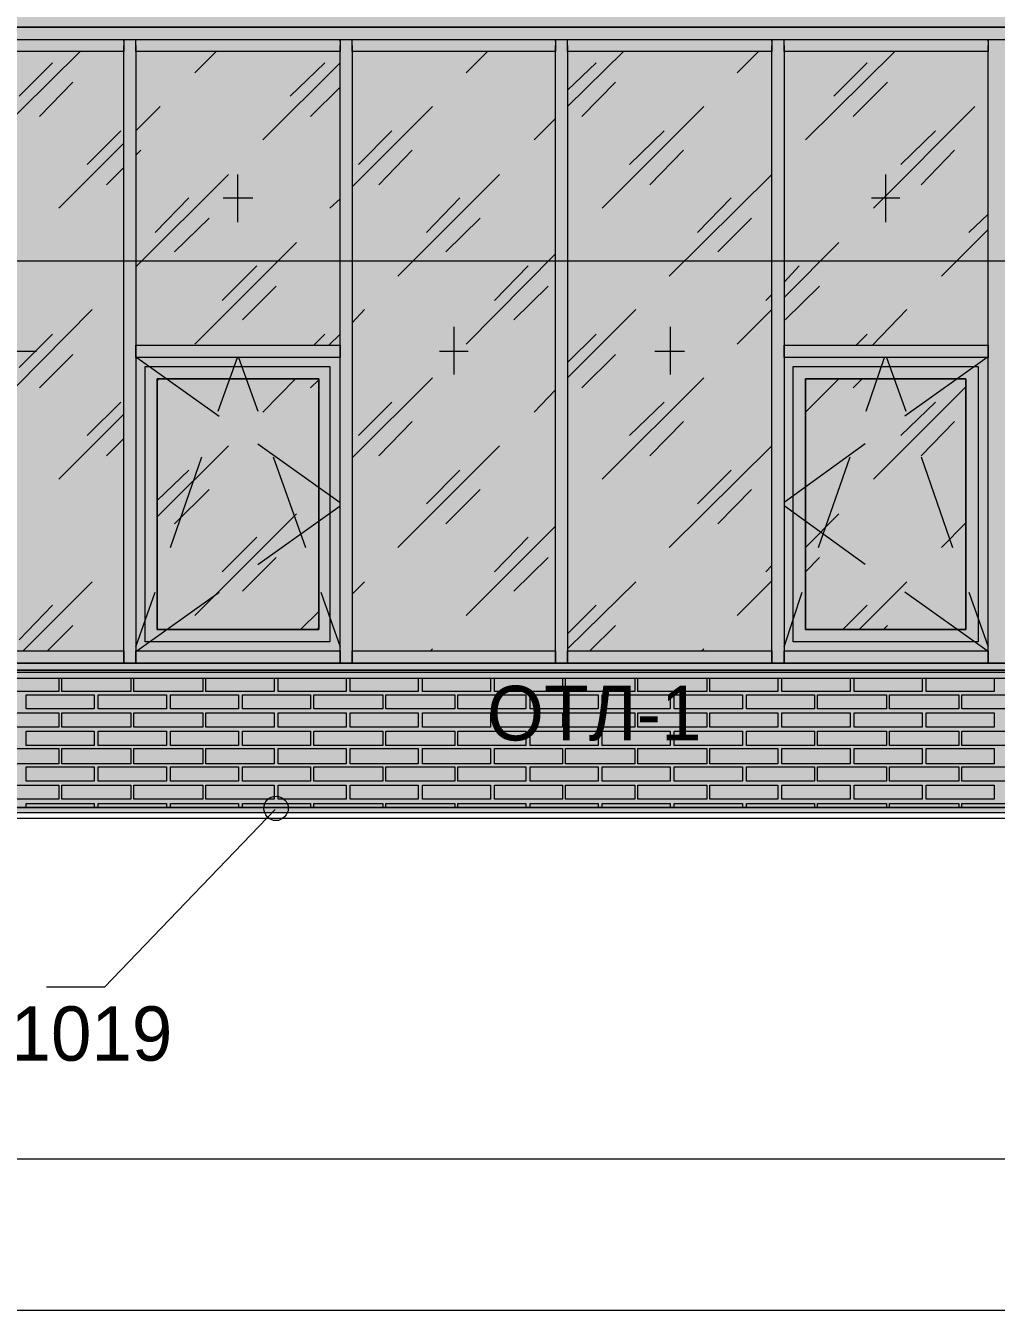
# Model space of a CAD drawing. Header units: millimetres. Extents: x -28928 to 100580, y -22867 to 36490.
# Drawn here: x 10970 to 15013, y 14249 to 19599 of the extents above; entities that cross this region are included whole.
import ezdxf

# ---------------------------------------------------------------- set-up
doc = ezdxf.new("R2010")
doc.units = ezdxf.units.MM
doc.layers.add('PDF _Геометрия', color=7, linetype='Continuous', true_color=0x8f8e8d)
doc.layers.add('PDF _Сплошная заливка', color=7, linetype='Continuous', true_color=0xffffff)
doc.layers.add('PDF _Текст', color=7, linetype='Continuous')

msp = doc.modelspace()

# ---------------------------------------------------------------- hatches: boundary and pattern name
at = {"layer": 'PDF _Сплошная заливка', "true_color": 0xdcd6cf, "transparency": 33554559}
msp.add_hatch(color=254, dxfattribs=at).paths.add_polyline_path([(-18676.63686926917, 16343.3513880535), (-18676.63686926917, 19592.5821572843), (-17276.25225388454, 19592.5821572843), (-17276.25225388454, 16343.3513880535), (19112.59389996202, 16343.3513880535), (19112.59389996202, 30089.12061882288), (-21853.9445615769, 30089.12061882288), (-21853.9445615769, 16343.3513880535), (-21375.86763849998, 16343.3513880535), (-21375.86763849998, 19592.5821572843), (-19277.40610003841, 19592.5821572843), (-19277.40610003841, 16343.3513880535)])

# ---------------------------------------------------------------- linework, layer by layer
at = {"layer": 'PDF _Геометрия', "color": 7, "lineweight": 9}
for points in [[(-21375.86763849998, 16343.3513880535), (-21853.9445615769, 16343.3513880535), (-21375.86763849998, 16343.3513880535), (-21853.9445615769, 16343.3513880535), (-21375.86763849998, 16343.3513880535), (-21375.86763849998, 19592.5821572843), (-19277.40610003841, 19592.5821572843), (-19277.40610003841, 16343.3513880535), (-18676.63686926917, 16343.3513880535), (-18676.63686926917, 19592.5821572843), (-17276.25225388454, 19592.5821572843), (-17276.25225388454, 16343.3513880535), (19112.59389996202, 16343.3513880535), (19112.59389996202, 30089.12061882288), (19112.59389996202, 16343.3513880535), (19133.74774611586, 16343.3513880535), (19133.74774611586, 30089.12061882288), (19133.74774611586, 16343.3513880535), (52641.44005380855, 16343.3513880535)], [(7905.286207654204, 19516.42831113045), (7905.286207654204, 18242.96677266891), (7905.286207654204, 16944.12061882274), (7858.747746115736, 16944.12061882274), (7858.747746115736, 18242.96677266891), (7858.747746115736, 19516.42831113045), (7858.747746115736, 19592.5821572843), (7807.978515346502, 19592.5821572843), (7807.978515346502, 19516.42831113045), (7807.978515346502, 18242.96677266891), (7807.978515346502, 16969.50523420736), (7807.978515346502, 16893.35138805351), (7807.978515346502, 19592.5821572843), (18600.67082303893, 19592.5821572843), (18600.67082303893, 16893.35138805351), (18600.67082303893, 16969.50523420736), (18600.67082303893, 18242.96677266891), (18600.67082303893, 19516.42831113045), (18600.67082303893, 19592.5821572843), (18549.9015922697, 19592.5821572843), (18549.9015922697, 19516.42831113045), (18549.9015922697, 18242.96677266891), (18549.9015922697, 16969.50523420736), (18549.9015922697, 16906.04369574582)], [(10507.20928457731, 19541.81292651507), (11404.13236150038, 19541.81292651507), (12305.28620765424, 19541.81292651507), (13202.20928457733, 19541.81292651507), (14103.36313073119, 19541.81292651507), (15000.28620765428, 19541.81292651507), (15901.44005380814, 19541.81292651507), (16802.59389996199, 19541.81292651507), (17699.51697688507, 19541.81292651507), (18524.51697688508, 19541.81292651507), (18549.9015922697, 19541.81292651507), (18549.9015922697, 19592.5821572843), (18524.51697688508, 19592.5821572843), (17699.51697688507, 19592.5821572843), (16802.59389996199, 19592.5821572843), (15901.44005380814, 19592.5821572843), (15000.28620765428, 19592.5821572843), (14103.36313073119, 19592.5821572843), (13202.20928457733, 19592.5821572843), (12305.28620765424, 19592.5821572843), (11404.13236150038, 19592.5821572843), (10507.20928457731, 19592.5821572843)], [(11378.74774611577, 19533.35138805354), (11378.74774611577, 19541.81292651507), (11378.74774611577, 19491.04369574584), (10528.36313073114, 19491.04369574584), (10528.36313073114, 19541.81292651507), (11378.74774611577, 19541.81292651507)], [(12279.90159226962, 19533.35138805354), (12279.90159226962, 19541.81292651507), (12279.90159226962, 19491.04369574584), (11429.516976885, 19491.04369574584), (11429.516976885, 19541.81292651507), (12279.90159226962, 19541.81292651507)], [(11429.516976885, 19533.35138805354), (11429.516976885, 19541.81292651507)], [(13176.82466919272, 19533.35138805354), (13176.82466919272, 19541.81292651507), (13176.82466919272, 19491.04369574584), (12330.67082303886, 19491.04369574584), (12330.67082303886, 19541.81292651507), (13176.82466919272, 19541.81292651507)], [(12330.67082303886, 19533.35138805354), (12330.67082303886, 19541.81292651507)], [(14077.97851534657, 19533.35138805354), (14077.97851534657, 19541.81292651507), (14077.97851534657, 19491.04369574584), (13227.59389996195, 19491.04369574584), (13227.59389996195, 19541.81292651507), (14077.97851534657, 19541.81292651507)], [(13227.59389996195, 19533.35138805354), (13227.59389996195, 19541.81292651507)], [(14979.13236150043, 19533.35138805354), (14979.13236150043, 19541.81292651507), (14979.13236150043, 19491.04369574584), (14128.74774611581, 19491.04369574584), (14128.74774611581, 19541.81292651507), (14979.13236150043, 19541.81292651507)], [(14128.74774611581, 19533.35138805354), (14128.74774611581, 19541.81292651507)], [(10528.36313073114, 19516.42831113045), (10528.36313073114, 18242.96677266891), (10528.36313073114, 16944.12061882274), (10528.36313073114, 16994.88984959197), (11378.74774611577, 16994.88984959197), (11378.74774611577, 16944.12061882274), (11378.74774611577, 18242.96677266891), (11378.74774611577, 19516.42831113045)], [(10528.36313073114, 16944.12061882274), (11378.74774611577, 16944.12061882274), (11429.516976885, 16944.12061882274), (12279.90159226962, 16944.12061882274), (12330.67082303886, 16944.12061882274), (13176.82466919272, 16944.12061882274), (13227.59389996195, 16944.12061882274), (14077.97851534657, 16944.12061882274), (14128.74774611581, 16944.12061882274), (14979.13236150043, 16944.12061882274), (15025.6708230389, 16944.12061882274), (15876.05543842353, 16944.12061882274), (15926.82466919275, 16944.12061882274), (16777.20928457738, 16944.12061882274), (16827.97851534661, 16944.12061882274), (17674.13236150045, 16944.12061882274), (17724.90159226969, 16944.12061882274), (17724.90159226969, 18242.96677266891), (17724.90159226969, 19516.42831113045), (17674.13236150045, 19516.42831113045), (17686.82466919277, 19516.42831113045)], [(10824.51697688501, 19122.96677266891), (11196.82466919269, 19491.04369574584)], [(11429.516976885, 19516.42831113045), (11429.516976885, 18242.96677266891), (11429.516976885, 16944.12061882274), (11429.516976885, 16994.88984959197), (12279.90159226962, 16994.88984959197), (12279.90159226962, 16944.12061882274), (12279.90159226962, 18242.96677266891), (12279.90159226962, 19516.42831113045)], [(11674.90159226963, 19402.19754189968), (11763.74774611579, 19491.04369574584)], [(12330.67082303886, 19516.42831113045), (12330.67082303886, 18242.96677266891), (12330.67082303886, 16944.12061882274), (12330.67082303886, 16994.88984959197), (13176.82466919272, 16994.88984959197), (13176.82466919272, 16944.12061882274), (13176.82466919272, 18242.96677266891), (13176.82466919272, 19516.42831113045)], [(12804.51697688503, 19402.19754189968), (12893.36313073118, 19491.04369574584)], [(13227.59389996195, 19516.42831113045), (13227.59389996195, 18242.96677266891), (13227.59389996195, 16944.12061882274), (13227.59389996195, 16994.88984959197), (14077.97851534657, 16994.88984959197), (14077.97851534657, 16944.12061882274), (14077.97851534657, 18242.96677266891), (14077.97851534657, 19516.42831113045)], [(13227.59389996195, 19262.58215728429), (13460.28620765426, 19491.04369574584)], [(13934.13236150043, 19402.19754189968), (14022.97851534658, 19491.04369574584)], [(14128.74774611581, 19516.42831113045), (14128.74774611581, 18242.96677266891), (14128.74774611581, 16944.12061882274), (14128.74774611581, 16994.88984959197), (14979.13236150043, 16994.88984959197), (14979.13236150043, 16944.12061882274), (14979.13236150043, 18242.96677266891), (14979.13236150043, 19516.42831113045)], [(14217.59389996196, 19122.96677266891), (14589.90159226965, 19491.04369574584)], [(10942.97851534654, 19304.889849592), (11082.59389996193, 19444.50523420739)], [(11958.36313073116, 19122.96677266891), (12279.90159226962, 19444.50523420739)], [(12072.59389996194, 19304.889849592), (12216.44005380808, 19444.50523420739)], [(13227.59389996195, 19330.27446497661), (13346.05543842348, 19444.50523420739)], [(14336.0554384235, 19304.889849592), (14475.67082303888, 19444.50523420739)], [(11027.59389996193, 19220.27446497661), (11167.20928457732, 19364.12061882276)], [(12157.20928457733, 19220.27446497661), (12279.90159226962, 19342.96677266893)], [(13286.82466919272, 19220.27446497661), (13426.44005380811, 19364.12061882276)], [(14416.44005380812, 19220.27446497661), (14560.28620765427, 19364.12061882276)], [(11429.516976885, 19161.04369574583), (11531.05543842346, 19262.58215728429)], [(12330.67082303886, 18928.35138805353), (12664.90159226965, 19262.58215728429)], [(13371.4400538081, 18839.50523420737), (13794.51697688504, 19262.58215728429)], [(14501.0554384235, 18839.50523420737), (14924.13236150044, 19262.58215728429)], [(13087.97851534656, 19122.96677266891), (13176.82466919272, 19211.81292651507)], [(11226.44005380808, 19021.42831113045), (11366.05543842346, 19161.04369574583)], [(12356.05543842347, 19021.42831113045), (12495.67082303886, 19161.04369574583)], [(13485.67082303887, 19021.42831113045), (13629.51697688504, 19161.04369574583)], [(14615.28620765427, 19021.42831113045), (14759.13236150043, 19161.04369574583)], [(11107.97851534654, 18839.50523420737), (11378.74774611577, 19110.2744649766)], [(11429.516976885, 19059.50523420737), (11450.67082303885, 19080.65908036122)], [(12440.67082303886, 18936.81292651507), (12580.28620765425, 19080.65908036122)], [(13570.28620765426, 18936.81292651507), (13709.90159226965, 19080.65908036122)], [(14699.90159226966, 18936.81292651507), (14839.51697688504, 19080.65908036122)], [(11306.8246691927, 18936.81292651507), (11378.74774611577, 19008.73600343814)], [(11429.516976885, 18594.12061882276), (11814.51697688501, 18979.12061882276)], [(11852.59389996194, 18979.12061882276), (11852.59389996194, 18780.2744649766)], [(12521.05543842347, 18556.04369574583), (12944.13236150041, 18979.12061882276)], [(13650.67082303887, 18556.04369574583), (14077.97851534657, 18979.12061882276)], [(14551.82466919273, 18979.12061882276), (14551.82466919273, 18780.2744649766)], [(11509.90159226963, 18737.96677266891), (11649.51697688501, 18881.81292651506)], [(11793.36313073116, 18881.81292651506), (11916.05543842348, 18881.81292651506)], [(12237.59389996194, 18839.50523420737), (12279.90159226962, 18877.5821572843)], [(12639.51697688503, 18737.96677266891), (12779.13236150041, 18881.81292651506)], [(13769.13236150043, 18737.96677266891), (13908.74774611581, 18881.81292651506)], [(14492.59389996197, 18881.81292651506), (14611.0554384235, 18881.81292651506)], [(11590.28620765424, 18657.58215728429), (11734.13236150039, 18797.19754189968)], [(12719.90159226964, 18657.58215728429), (12863.74774611579, 18797.19754189968)], [(13853.74774611579, 18657.58215728429), (13993.36313073118, 18797.19754189968)], [(14898.74774611582, 18737.96677266891), (14979.13236150043, 18814.12061882276)], [(14784.51697688505, 18556.04369574583), (14979.13236150043, 18750.65908036122)], [(11674.90159226963, 18272.58215728429), (12097.97851534655, 18695.65908036122)], [(14128.74774611581, 18467.19754189968), (14357.20928457735, 18695.65908036122)], [(7833.363130731119, 18619.50523420737), (19192.97851534663, 18619.50523420737)], [(12804.51697688503, 18272.58215728429), (13176.82466919272, 18649.12061882276)], [(11789.1323615004, 18454.50523420737), (11932.97851534655, 18598.35138805353)], [(12922.97851534656, 18454.50523420737), (13062.59389996195, 18598.35138805353)], [(14128.74774611581, 18530.65908036122), (14192.20928457735, 18598.35138805353)], [(11873.74774611577, 18374.12061882276), (12013.36313073116, 18513.73600343814)], [(13003.36313073117, 18374.12061882276), (13147.20928457734, 18513.73600343814)], [(14132.97851534657, 18374.12061882276), (14276.82466919274, 18513.73600343814)], [(14052.59389996196, 18454.50523420737), (14077.97851534657, 18479.88984959199)], [(10824.51697688501, 17989.12061882276), (11247.59389996193, 18416.42831113045)], [(12330.67082303886, 18361.42831113044), (12381.44005380808, 18416.42831113045)], [(13227.59389996195, 18132.9667726689), (13511.05543842348, 18416.42831113045)], [(13934.13236150043, 18272.58215728429), (14077.97851534657, 18416.42831113045)], [(14496.82466919273, 18268.35138805353), (14640.67082303888, 18416.42831113045)], [(10942.97851534654, 18175.2744649766), (11082.59389996193, 18314.88984959198)], [(12169.90159226964, 18268.35138805353), (12216.44005380808, 18314.88984959198)], [(12233.36313073118, 18268.35138805353), (12279.90159226962, 18314.88984959198)], [(12753.74774611579, 18344.50523420737), (12753.74774611579, 18145.65908036121)], [(13227.59389996195, 18196.42831113044), (13346.05543842348, 18314.88984959198)], [(13654.90159226965, 18344.50523420737), (13654.90159226965, 18145.65908036121)], [(14429.13236150043, 18268.35138805353), (14475.67082303888, 18314.88984959198)], [(10896.44005380807, 18242.96677266891), (11014.90159226962, 18242.96677266891)], [(12694.51697688502, 18242.96677266891), (12812.97851534655, 18242.96677266891)], [(13591.44005380811, 18242.96677266891), (13714.13236150041, 18242.96677266891)], [(11027.59389996193, 18090.65908036122), (11167.20928457732, 18230.27446497661)], [(11433.74774611578, 18217.58215728429), (11776.44005380809, 17972.19754189968)], [(11772.20928457731, 17993.35138805351), (11852.59389996194, 18217.58215728429)], [(11856.8246691927, 18217.58215728429), (11937.20928457731, 17993.35138805351)], [(13286.82466919272, 18090.65908036122), (13426.44005380811, 18230.27446497661)], [(14471.44005380812, 17993.35138805351), (14547.59389996196, 18217.58215728429)], [(14556.05543842351, 18217.58215728429), (14636.44005380812, 17993.35138805351)], [(14974.90159226967, 18217.58215728429), (14632.20928457735, 17972.19754189968)], [(11518.36313073116, 18120.2744649766), (11526.8246691927, 18128.73600343814)], [(11958.36313073116, 17989.12061882276), (12093.74774611579, 18128.73600343814)], [(12157.20928457733, 18090.65908036122), (12191.05543842347, 18124.50523420736)], [(12330.67082303886, 17798.73600343814), (12664.90159226965, 18132.9667726689)], [(13371.4400538081, 17709.88984959198), (13794.51697688504, 18132.9667726689)], [(14217.59389996196, 17989.12061882276), (14357.20928457735, 18128.73600343814)], [(14416.44005380812, 18090.65908036122), (14454.51697688505, 18128.73600343814)], [(14501.0554384235, 17709.88984959198), (14886.05543842351, 18094.88984959198)], [(11226.44005380808, 17891.81292651505), (11366.05543842346, 18031.42831113044)], [(12356.05543842347, 17891.81292651505), (12495.67082303886, 18031.42831113044)], [(13087.97851534656, 17989.12061882276), (13176.82466919272, 18082.19754189967)], [(13485.67082303887, 17891.81292651505), (13629.51697688504, 18031.42831113044)], [(14615.28620765427, 17891.81292651505), (14759.13236150043, 18031.42831113044)], [(11107.97851534654, 17709.88984959198), (11378.74774611577, 17980.65908036121)], [(12440.67082303886, 17807.19754189967), (12580.28620765425, 17951.04369574583)], [(13570.28620765426, 17807.19754189967), (13709.90159226965, 17951.04369574583)], [(14699.90159226966, 17807.19754189967), (14839.51697688504, 17951.04369574583)], [(11306.8246691927, 17807.19754189967), (11378.74774611577, 17879.12061882275)], [(11518.36313073116, 17553.35138805351), (11814.51697688501, 17849.50523420736)], [(11937.20928457731, 17857.9667726689), (12279.90159226962, 17612.58215728428)], [(12521.05543842347, 17426.42831113044), (12944.13236150041, 17849.50523420736)], [(13650.67082303887, 17426.42831113044), (14077.97851534657, 17849.50523420736)], [(14467.20928457735, 17857.9667726689), (14128.74774611581, 17612.58215728428)], [(11573.36313073117, 17426.42831113044), (11704.51697688501, 17802.9667726689)], [(12000.67082303885, 17802.9667726689), (12136.05543842347, 17426.42831113044)], [(14272.59389996196, 17426.42831113044), (14403.74774611582, 17802.9667726689)], [(14699.90159226966, 17802.9667726689), (14831.0554384235, 17426.42831113044)], [(11518.36313073116, 17621.04369574583), (11649.51697688501, 17747.9667726689)], [(12639.51697688503, 17608.35138805352), (12779.13236150041, 17747.9667726689)], [(13769.13236150043, 17608.35138805352), (13908.74774611581, 17747.9667726689)], [(11590.28620765424, 17523.73600343813), (11734.13236150039, 17667.58215728429)], [(12719.90159226964, 17523.73600343813), (12863.74774611579, 17667.58215728429)], [(13853.74774611579, 17523.73600343813), (13993.36313073118, 17667.58215728429)], [(11674.90159226963, 17142.96677266889), (12097.97851534655, 17566.04369574583)], [(11937.20928457731, 17354.50523420736), (12279.90159226962, 17599.88984959197)], [(14467.20928457735, 17354.50523420736), (14128.74774611581, 17599.88984959197)], [(14217.59389996196, 17426.42831113044), (14357.20928457735, 17566.04369574583)], [(12804.51697688503, 17142.96677266889), (13176.82466919272, 17515.27446497659)], [(14784.51697688505, 17426.42831113044), (14886.05543842351, 17527.9667726689)], [(11789.1323615004, 17324.88984959197), (11932.97851534655, 17468.73600343813)], [(12922.97851534656, 17324.88984959197), (13062.59389996195, 17468.73600343813)], [(11873.74774611577, 17244.50523420736), (12013.36313073116, 17384.12061882274)], [(13003.36313073117, 17244.50523420736), (13147.20928457734, 17384.12061882274)], [(14052.59389996196, 17324.88984959197), (14077.97851534657, 17350.27446497659)], [(14217.59389996196, 17324.88984959197), (14276.82466919274, 17384.12061882274)], [(10959.90159226961, 16994.88984959197), (11247.59389996193, 17282.58215728428)], [(12330.67082303886, 17231.81292651505), (12381.44005380808, 17282.58215728428)], [(13227.59389996195, 17003.35138805351), (13511.05543842348, 17282.58215728428)], [(13934.13236150043, 17142.96677266889), (14077.97851534657, 17286.81292651505)], [(14441.82466919274, 17083.73600343812), (14640.67082303888, 17282.58215728428)], [(11429.516976885, 17011.81292651505), (11509.90159226963, 17240.27446497659)], [(11433.74774611578, 16994.88984959197), (11776.44005380809, 17240.27446497659)], [(12199.51697688501, 17240.27446497659), (12279.90159226962, 17011.81292651505)], [(14128.74774611581, 17011.81292651505), (14204.90159226965, 17240.27446497659)], [(14974.90159226967, 16994.88984959197), (14632.20928457735, 17240.27446497659)], [(14898.74774611582, 17240.27446497659), (14979.13236150043, 17011.81292651505)], [(10942.97851534654, 17041.42831113043), (11082.59389996193, 17185.27446497658)], [(13227.59389996195, 17066.81292651505), (13346.05543842348, 17185.27446497658)], [(14374.13236150042, 17083.73600343812), (14475.67082303888, 17185.27446497658)], [(12114.90159226962, 17083.73600343812), (12191.05543842347, 17159.88984959197)], [(11061.44005380807, 16994.88984959197), (11167.20928457732, 17100.65908036121)], [(12182.59389996194, 17083.73600343812), (12191.05543842347, 17092.19754189966)], [(13320.67082303886, 16994.88984959197), (13426.44005380811, 17100.65908036121)], [(14543.3631307312, 17083.73600343812), (14560.28620765427, 17100.65908036121)], [(12656.4400538081, 16994.88984959197), (12664.90159226965, 17003.35138805351)], [(13786.0554384235, 16994.88984959197), (13794.51697688504, 17003.35138805351)], [(18549.9015922697, 16944.12061882274), (7858.747746115736, 16944.12061882274)], [(18549.9015922697, 16914.50523420735), (7858.747746115736, 16914.50523420735), (18549.9015922697, 16914.50523420735)], [(18549.9015922697, 16914.50523420735), (7858.747746115736, 16914.50523420735)], [(12009.1323615004, 16334.88984959196), (11298.36313073116, 15594.50523420734), (11057.20928457731, 15594.50523420734)], [(82117.20928457812, 14536.81292651502), (82117.20928457812, 16296.81292651504), (63269.13236150099, 16296.81292651504), (-22471.63686926922, 16296.81292651504)], [(-21642.40610003844, 14879.50523420734), (18850.28620765432, 14879.50523420734), (18778.36313073124, 14807.58215728425)], [(-21642.40610003844, 14249.1206188227), (82028.36313073197, 14249.1206188227)]]:
    msp.add_lwpolyline(points, dxfattribs=at)
for points in [[(12279.90159226962, 18217.58215728429), (11429.516976885, 18217.58215728429), (11429.516976885, 18268.35138805353), (12279.90159226962, 18268.35138805353)], [(14979.13236150043, 18217.58215728429), (14128.74774611581, 18217.58215728429), (14128.74774611581, 18268.35138805353), (14979.13236150043, 18268.35138805353)], [(11467.59389996192, 18179.50523420737), (12237.59389996194, 18179.50523420737), (12237.59389996194, 17032.9667726689), (11467.59389996192, 17032.9667726689)], [(12237.59389996194, 18179.50523420737), (12237.59389996194, 17032.9667726689), (11467.59389996192, 17032.9667726689), (11467.59389996192, 18179.50523420737)], [(14166.82466919273, 18179.50523420737), (14936.82466919275, 18179.50523420737), (14936.82466919275, 17032.9667726689), (14166.82466919273, 17032.9667726689)], [(14936.82466919275, 18179.50523420737), (14936.82466919275, 17032.9667726689), (14166.82466919273, 17032.9667726689), (14166.82466919273, 18179.50523420737)], [(12191.05543842347, 18128.73600343814), (11518.36313073116, 18128.73600343814), (11518.36313073116, 17083.73600343812), (12191.05543842347, 17083.73600343812)], [(11518.36313073116, 17083.73600343812), (11518.36313073116, 18128.73600343814), (12191.05543842347, 18128.73600343814), (12191.05543842347, 17083.73600343812)], [(14886.05543842351, 18128.73600343814), (14217.59389996196, 18128.73600343814), (14217.59389996196, 17083.73600343812), (14886.05543842351, 17083.73600343812)], [(14217.59389996196, 17083.73600343812), (14217.59389996196, 18128.73600343814), (14886.05543842351, 18128.73600343814), (14886.05543842351, 17083.73600343812)], [(18600.67082303893, 16880.6590803612), (7807.978515346502, 16880.6590803612), (7807.978515346502, 16906.04369574582), (18600.67082303893, 16906.04369574582)], [(62173.36313073173, 16322.19754189966), (62173.36313073173, 16343.3513880535), (-17276.25225388454, 16343.3513880535), (19112.59389996202, 16343.3513880535), (-17276.25225388454, 16343.3513880535), (-17276.25225388454, 16322.19754189966)]]:
    msp.add_lwpolyline(points, close=True, dxfattribs=at)
at = {"layer": 'PDF _Геометрия', "lineweight": 9}
for points in [[(11107.97851534654, 16880.6590803612), (11107.97851534654, 16825.65908036119), (10824.51697688501, 16825.65908036119), (10824.51697688501, 16880.6590803612)], [(11408.36313073116, 16880.6590803612), (11408.36313073116, 16825.65908036119), (11120.67082303885, 16825.65908036119), (11120.67082303885, 16880.6590803612)], [(11708.74774611577, 16880.6590803612), (11708.74774611577, 16825.65908036119), (11421.05543842347, 16825.65908036119), (11421.05543842347, 16880.6590803612)], [(12004.90159226963, 16880.6590803612), (12004.90159226963, 16825.65908036119), (11721.44005380808, 16825.65908036119), (11721.44005380808, 16880.6590803612)], [(12305.28620765424, 16880.6590803612), (12305.28620765424, 16825.65908036119), (12021.82466919271, 16825.65908036119), (12021.82466919271, 16880.6590803612)], [(12605.67082303886, 16880.6590803612), (12605.67082303886, 16825.65908036119), (12322.20928457733, 16825.65908036119), (12322.20928457733, 16880.6590803612)], [(12906.05543842349, 16880.6590803612), (12906.05543842349, 16825.65908036119), (12622.59389996194, 16825.65908036119), (12622.59389996194, 16880.6590803612)], [(13206.4400538081, 16880.6590803612), (13206.4400538081, 16825.65908036119), (12922.97851534656, 16825.65908036119), (12922.97851534656, 16880.6590803612)], [(13506.82466919272, 16880.6590803612), (13506.82466919272, 16825.65908036119), (13219.1323615004, 16825.65908036119), (13219.1323615004, 16880.6590803612)], [(13807.20928457735, 16880.6590803612), (13807.20928457735, 16825.65908036119), (13519.51697688503, 16825.65908036119), (13519.51697688503, 16880.6590803612)], [(14103.36313073119, 16880.6590803612), (14103.36313073119, 16825.65908036119), (13819.90159226965, 16825.65908036119), (13819.90159226965, 16880.6590803612)], [(14403.74774611582, 16880.6590803612), (14403.74774611582, 16825.65908036119), (14120.28620765426, 16825.65908036119), (14120.28620765426, 16880.6590803612)], [(14704.13236150042, 16880.6590803612), (14704.13236150042, 16825.65908036119), (14420.67082303889, 16825.65908036119), (14420.67082303889, 16880.6590803612)], [(15004.51697688505, 16880.6590803612), (15004.51697688505, 16825.65908036119), (14721.05543842351, 16825.65908036119), (14721.05543842351, 16880.6590803612)], [(10972.59389996192, 16343.3513880535), (10972.59389996192, 16360.27446497658), (11116.44005380808, 16360.27446497658), (11256.05543842347, 16360.27446497658), (11256.05543842347, 16343.3513880535)], [(11272.97851534655, 16343.3513880535), (11272.97851534655, 16360.27446497658), (11412.59389996193, 16360.27446497658), (11556.44005380808, 16360.27446497658), (11556.44005380808, 16343.3513880535)], [(11573.36313073117, 16343.3513880535), (11573.36313073117, 16360.27446497658), (11712.97851534655, 16360.27446497658), (11856.8246691927, 16360.27446497658), (11856.8246691927, 16343.3513880535)], [(11873.74774611577, 16343.3513880535), (11873.74774611577, 16360.27446497658), (12013.36313073116, 16360.27446497658), (12157.20928457733, 16360.27446497658), (12157.20928457733, 16343.3513880535)], [(12169.90159226964, 16343.3513880535), (12169.90159226964, 16360.27446497658), (12313.74774611579, 16360.27446497658), (12457.59389996194, 16360.27446497658), (12457.59389996194, 16343.3513880535)], [(12470.28620765424, 16343.3513880535), (12470.28620765424, 16360.27446497658), (12614.13236150041, 16360.27446497658), (12757.97851534656, 16360.27446497658), (12757.97851534656, 16343.3513880535)], [(12770.67082303886, 16343.3513880535), (12770.67082303886, 16360.27446497658), (12914.51697688501, 16360.27446497658), (13054.1323615004, 16360.27446497658), (13054.1323615004, 16343.3513880535)], [(13071.05543842349, 16343.3513880535), (13071.05543842349, 16360.27446497658), (13214.90159226965, 16360.27446497658), (13354.51697688503, 16360.27446497658), (13354.51697688503, 16343.3513880535)], [(13371.4400538081, 16343.3513880535), (13371.4400538081, 16360.27446497658), (13515.28620765427, 16360.27446497658), (13654.90159226965, 16360.27446497658), (13654.90159226965, 16343.3513880535)], [(13671.82466919272, 16343.3513880535), (13671.82466919272, 16360.27446497658), (13811.44005380811, 16360.27446497658), (13955.28620765426, 16360.27446497658), (13955.28620765426, 16343.3513880535)], [(13972.20928457735, 16343.3513880535), (13972.20928457735, 16360.27446497658), (14111.82466919274, 16360.27446497658), (14255.67082303889, 16360.27446497658), (14255.67082303889, 16343.3513880535)], [(14268.36313073119, 16343.3513880535), (14268.36313073119, 16360.27446497658), (14412.20928457734, 16360.27446497658), (14556.05543842351, 16360.27446497658), (14556.05543842351, 16343.3513880535)], [(14568.74774611582, 16343.3513880535), (14568.74774611582, 16360.27446497658), (14712.59389996196, 16360.27446497658), (14856.44005380811, 16360.27446497658), (14856.44005380811, 16343.3513880535)], [(14869.13236150043, 16343.3513880535), (14869.13236150043, 16360.27446497658), (15012.97851534659, 16360.27446497658), (15152.59389996198, 16360.27446497658), (15152.59389996198, 16343.3513880535)]]:
    msp.add_lwpolyline(points, dxfattribs=at)
for points in [[(11256.05543842347, 16753.73600343812), (11116.44005380808, 16753.73600343812), (10972.59389996192, 16753.73600343812), (10972.59389996192, 16812.96677266889), (11116.44005380808, 16812.96677266889), (11256.05543842347, 16812.96677266889)], [(11556.44005380808, 16753.73600343812), (11412.59389996193, 16753.73600343812), (11272.97851534655, 16753.73600343812), (11272.97851534655, 16812.96677266889), (11412.59389996193, 16812.96677266889), (11556.44005380808, 16812.96677266889)], [(11856.8246691927, 16753.73600343812), (11712.97851534655, 16753.73600343812), (11573.36313073117, 16753.73600343812), (11573.36313073117, 16812.96677266889), (11712.97851534655, 16812.96677266889), (11856.8246691927, 16812.96677266889)], [(12157.20928457733, 16753.73600343812), (12013.36313073116, 16753.73600343812), (11873.74774611577, 16753.73600343812), (11873.74774611577, 16812.96677266889), (12013.36313073116, 16812.96677266889), (12157.20928457733, 16812.96677266889)], [(12457.59389996194, 16753.73600343812), (12313.74774611579, 16753.73600343812), (12169.90159226964, 16753.73600343812), (12169.90159226964, 16812.96677266889), (12313.74774611579, 16812.96677266889), (12457.59389996194, 16812.96677266889)], [(12757.97851534656, 16753.73600343812), (12614.13236150041, 16753.73600343812), (12470.28620765424, 16753.73600343812), (12470.28620765424, 16812.96677266889), (12614.13236150041, 16812.96677266889), (12757.97851534656, 16812.96677266889)], [(13054.1323615004, 16753.73600343812), (12914.51697688501, 16753.73600343812), (12770.67082303886, 16753.73600343812), (12770.67082303886, 16812.96677266889), (12914.51697688501, 16812.96677266889), (13054.1323615004, 16812.96677266889)], [(13354.51697688503, 16753.73600343812), (13214.90159226965, 16753.73600343812), (13071.05543842349, 16753.73600343812), (13071.05543842349, 16812.96677266889), (13214.90159226965, 16812.96677266889), (13354.51697688503, 16812.96677266889)], [(13654.90159226965, 16753.73600343812), (13515.28620765427, 16753.73600343812), (13371.4400538081, 16753.73600343812), (13371.4400538081, 16812.96677266889), (13515.28620765427, 16812.96677266889), (13654.90159226965, 16812.96677266889)], [(13955.28620765426, 16753.73600343812), (13811.44005380811, 16753.73600343812), (13671.82466919272, 16753.73600343812), (13671.82466919272, 16812.96677266889), (13811.44005380811, 16812.96677266889), (13955.28620765426, 16812.96677266889)], [(14255.67082303889, 16753.73600343812), (14111.82466919274, 16753.73600343812), (13972.20928457735, 16753.73600343812), (13972.20928457735, 16812.96677266889), (14111.82466919274, 16812.96677266889), (14255.67082303889, 16812.96677266889)], [(14556.05543842351, 16753.73600343812), (14412.20928457734, 16753.73600343812), (14268.36313073119, 16753.73600343812), (14268.36313073119, 16812.96677266889), (14412.20928457734, 16812.96677266889), (14556.05543842351, 16812.96677266889)], [(14856.44005380811, 16753.73600343812), (14712.59389996196, 16753.73600343812), (14568.74774611582, 16753.73600343812), (14568.74774611582, 16812.96677266889), (14712.59389996196, 16812.96677266889), (14856.44005380811, 16812.96677266889)], [(15152.59389996198, 16753.73600343812), (15012.97851534659, 16753.73600343812), (14869.13236150043, 16753.73600343812), (14869.13236150043, 16812.96677266889), (15012.97851534659, 16812.96677266889), (15152.59389996198, 16812.96677266889)], [(11107.97851534654, 16736.81292651504), (11107.97851534654, 16677.58215728427), (10824.51697688501, 16677.58215728427), (10824.51697688501, 16736.81292651504)], [(11408.36313073116, 16736.81292651504), (11408.36313073116, 16677.58215728427), (11120.67082303885, 16677.58215728427), (11120.67082303885, 16736.81292651504)], [(11708.74774611577, 16736.81292651504), (11708.74774611577, 16677.58215728427), (11421.05543842347, 16677.58215728427), (11421.05543842347, 16736.81292651504)], [(12004.90159226963, 16736.81292651504), (12004.90159226963, 16677.58215728427), (11721.44005380808, 16677.58215728427), (11721.44005380808, 16736.81292651504)], [(12305.28620765424, 16736.81292651504), (12305.28620765424, 16677.58215728427), (12021.82466919271, 16677.58215728427), (12021.82466919271, 16736.81292651504)], [(12605.67082303886, 16736.81292651504), (12605.67082303886, 16677.58215728427), (12322.20928457733, 16677.58215728427), (12322.20928457733, 16736.81292651504)], [(12906.05543842349, 16736.81292651504), (12906.05543842349, 16677.58215728427), (12622.59389996194, 16677.58215728427), (12622.59389996194, 16736.81292651504)], [(13206.4400538081, 16736.81292651504), (13206.4400538081, 16677.58215728427), (12922.97851534656, 16677.58215728427), (12922.97851534656, 16736.81292651504)], [(13506.82466919272, 16736.81292651504), (13506.82466919272, 16677.58215728427), (13219.1323615004, 16677.58215728427), (13219.1323615004, 16736.81292651504)], [(13807.20928457735, 16736.81292651504), (13807.20928457735, 16677.58215728427), (13519.51697688503, 16677.58215728427), (13519.51697688503, 16736.81292651504)], [(14103.36313073119, 16736.81292651504), (14103.36313073119, 16677.58215728427), (13819.90159226965, 16677.58215728427), (13819.90159226965, 16736.81292651504)], [(14403.74774611582, 16736.81292651504), (14403.74774611582, 16677.58215728427), (14120.28620765426, 16677.58215728427), (14120.28620765426, 16736.81292651504)], [(14704.13236150042, 16736.81292651504), (14704.13236150042, 16677.58215728427), (14420.67082303889, 16677.58215728427), (14420.67082303889, 16736.81292651504)], [(15004.51697688505, 16736.81292651504), (15004.51697688505, 16677.58215728427), (14721.05543842351, 16677.58215728427), (14721.05543842351, 16736.81292651504)], [(11256.05543842347, 16601.42831113043), (11116.44005380808, 16601.42831113043), (10972.59389996192, 16601.42831113043), (10972.59389996192, 16660.65908036119), (11116.44005380808, 16660.65908036119), (11256.05543842347, 16660.65908036119)], [(11556.44005380808, 16601.42831113043), (11412.59389996193, 16601.42831113043), (11272.97851534655, 16601.42831113043), (11272.97851534655, 16660.65908036119), (11412.59389996193, 16660.65908036119), (11556.44005380808, 16660.65908036119)], [(11856.8246691927, 16601.42831113043), (11712.97851534655, 16601.42831113043), (11573.36313073117, 16601.42831113043), (11573.36313073117, 16660.65908036119), (11712.97851534655, 16660.65908036119), (11856.8246691927, 16660.65908036119)], [(12157.20928457733, 16601.42831113043), (12013.36313073116, 16601.42831113043), (11873.74774611577, 16601.42831113043), (11873.74774611577, 16660.65908036119), (12013.36313073116, 16660.65908036119), (12157.20928457733, 16660.65908036119)], [(12457.59389996194, 16601.42831113043), (12313.74774611579, 16601.42831113043), (12169.90159226964, 16601.42831113043), (12169.90159226964, 16660.65908036119), (12313.74774611579, 16660.65908036119), (12457.59389996194, 16660.65908036119)], [(12757.97851534656, 16601.42831113043), (12614.13236150041, 16601.42831113043), (12470.28620765424, 16601.42831113043), (12470.28620765424, 16660.65908036119), (12614.13236150041, 16660.65908036119), (12757.97851534656, 16660.65908036119)], [(13054.1323615004, 16601.42831113043), (12914.51697688501, 16601.42831113043), (12770.67082303886, 16601.42831113043), (12770.67082303886, 16660.65908036119), (12914.51697688501, 16660.65908036119), (13054.1323615004, 16660.65908036119)], [(13354.51697688503, 16601.42831113043), (13214.90159226965, 16601.42831113043), (13071.05543842349, 16601.42831113043), (13071.05543842349, 16660.65908036119), (13214.90159226965, 16660.65908036119), (13354.51697688503, 16660.65908036119)], [(13654.90159226965, 16601.42831113043), (13515.28620765427, 16601.42831113043), (13371.4400538081, 16601.42831113043), (13371.4400538081, 16660.65908036119), (13515.28620765427, 16660.65908036119), (13654.90159226965, 16660.65908036119)], [(13955.28620765426, 16601.42831113043), (13811.44005380811, 16601.42831113043), (13671.82466919272, 16601.42831113043), (13671.82466919272, 16660.65908036119), (13811.44005380811, 16660.65908036119), (13955.28620765426, 16660.65908036119)], [(14255.67082303889, 16601.42831113043), (14111.82466919274, 16601.42831113043), (13972.20928457735, 16601.42831113043), (13972.20928457735, 16660.65908036119), (14111.82466919274, 16660.65908036119), (14255.67082303889, 16660.65908036119)], [(14556.05543842351, 16601.42831113043), (14412.20928457734, 16601.42831113043), (14268.36313073119, 16601.42831113043), (14268.36313073119, 16660.65908036119), (14412.20928457734, 16660.65908036119), (14556.05543842351, 16660.65908036119)], [(14856.44005380811, 16601.42831113043), (14712.59389996196, 16601.42831113043), (14568.74774611582, 16601.42831113043), (14568.74774611582, 16660.65908036119), (14712.59389996196, 16660.65908036119), (14856.44005380811, 16660.65908036119)], [(15152.59389996198, 16601.42831113043), (15012.97851534659, 16601.42831113043), (14869.13236150043, 16601.42831113043), (14869.13236150043, 16660.65908036119), (15012.97851534659, 16660.65908036119), (15152.59389996198, 16660.65908036119)], [(11107.97851534654, 16588.73600343812), (11107.97851534654, 16525.27446497658), (10824.51697688501, 16525.27446497658), (10824.51697688501, 16588.73600343812)], [(11408.36313073116, 16588.73600343812), (11408.36313073116, 16525.27446497658), (11120.67082303885, 16525.27446497658), (11120.67082303885, 16588.73600343812)], [(11708.74774611577, 16588.73600343812), (11708.74774611577, 16525.27446497658), (11421.05543842347, 16525.27446497658), (11421.05543842347, 16588.73600343812)], [(12004.90159226963, 16588.73600343812), (12004.90159226963, 16525.27446497658), (11721.44005380808, 16525.27446497658), (11721.44005380808, 16588.73600343812)], [(12305.28620765424, 16588.73600343812), (12305.28620765424, 16525.27446497658), (12021.82466919271, 16525.27446497658), (12021.82466919271, 16588.73600343812)], [(12605.67082303886, 16588.73600343812), (12605.67082303886, 16525.27446497658), (12322.20928457733, 16525.27446497658), (12322.20928457733, 16588.73600343812)], [(12906.05543842349, 16588.73600343812), (12906.05543842349, 16525.27446497658), (12622.59389996194, 16525.27446497658), (12622.59389996194, 16588.73600343812)], [(13206.4400538081, 16588.73600343812), (13206.4400538081, 16525.27446497658), (12922.97851534656, 16525.27446497658), (12922.97851534656, 16588.73600343812)], [(13506.82466919272, 16588.73600343812), (13506.82466919272, 16525.27446497658), (13219.1323615004, 16525.27446497658), (13219.1323615004, 16588.73600343812)], [(13807.20928457735, 16588.73600343812), (13807.20928457735, 16525.27446497658), (13519.51697688503, 16525.27446497658), (13519.51697688503, 16588.73600343812)], [(14103.36313073119, 16588.73600343812), (14103.36313073119, 16525.27446497658), (13819.90159226965, 16525.27446497658), (13819.90159226965, 16588.73600343812)], [(14403.74774611582, 16588.73600343812), (14403.74774611582, 16525.27446497658), (14120.28620765426, 16525.27446497658), (14120.28620765426, 16588.73600343812)], [(14704.13236150042, 16588.73600343812), (14704.13236150042, 16525.27446497658), (14420.67082303889, 16525.27446497658), (14420.67082303889, 16588.73600343812)], [(15004.51697688505, 16588.73600343812), (15004.51697688505, 16525.27446497658), (14721.05543842351, 16525.27446497658), (14721.05543842351, 16588.73600343812)], [(11256.05543842347, 16453.35138805351), (11116.44005380808, 16453.35138805351), (10972.59389996192, 16453.35138805351), (10972.59389996192, 16512.58215728427), (11116.44005380808, 16512.58215728427), (11256.05543842347, 16512.58215728427)], [(11556.44005380808, 16453.35138805351), (11412.59389996193, 16453.35138805351), (11272.97851534655, 16453.35138805351), (11272.97851534655, 16512.58215728427), (11412.59389996193, 16512.58215728427), (11556.44005380808, 16512.58215728427)], [(11856.8246691927, 16453.35138805351), (11712.97851534655, 16453.35138805351), (11573.36313073117, 16453.35138805351), (11573.36313073117, 16512.58215728427), (11712.97851534655, 16512.58215728427), (11856.8246691927, 16512.58215728427)], [(12157.20928457733, 16453.35138805351), (12013.36313073116, 16453.35138805351), (11873.74774611577, 16453.35138805351), (11873.74774611577, 16512.58215728427), (12013.36313073116, 16512.58215728427), (12157.20928457733, 16512.58215728427)], [(12457.59389996194, 16453.35138805351), (12313.74774611579, 16453.35138805351), (12169.90159226964, 16453.35138805351), (12169.90159226964, 16512.58215728427), (12313.74774611579, 16512.58215728427), (12457.59389996194, 16512.58215728427)], [(12757.97851534656, 16453.35138805351), (12614.13236150041, 16453.35138805351), (12470.28620765424, 16453.35138805351), (12470.28620765424, 16512.58215728427), (12614.13236150041, 16512.58215728427), (12757.97851534656, 16512.58215728427)], [(13054.1323615004, 16453.35138805351), (12914.51697688501, 16453.35138805351), (12770.67082303886, 16453.35138805351), (12770.67082303886, 16512.58215728427), (12914.51697688501, 16512.58215728427), (13054.1323615004, 16512.58215728427)], [(13354.51697688503, 16453.35138805351), (13214.90159226965, 16453.35138805351), (13071.05543842349, 16453.35138805351), (13071.05543842349, 16512.58215728427), (13214.90159226965, 16512.58215728427), (13354.51697688503, 16512.58215728427)], [(13654.90159226965, 16453.35138805351), (13515.28620765427, 16453.35138805351), (13371.4400538081, 16453.35138805351), (13371.4400538081, 16512.58215728427), (13515.28620765427, 16512.58215728427), (13654.90159226965, 16512.58215728427)], [(13955.28620765426, 16453.35138805351), (13811.44005380811, 16453.35138805351), (13671.82466919272, 16453.35138805351), (13671.82466919272, 16512.58215728427), (13811.44005380811, 16512.58215728427), (13955.28620765426, 16512.58215728427)], [(14255.67082303889, 16453.35138805351), (14111.82466919274, 16453.35138805351), (13972.20928457735, 16453.35138805351), (13972.20928457735, 16512.58215728427), (14111.82466919274, 16512.58215728427), (14255.67082303889, 16512.58215728427)], [(14556.05543842351, 16453.35138805351), (14412.20928457734, 16453.35138805351), (14268.36313073119, 16453.35138805351), (14268.36313073119, 16512.58215728427), (14412.20928457734, 16512.58215728427), (14556.05543842351, 16512.58215728427)], [(14856.44005380811, 16453.35138805351), (14712.59389996196, 16453.35138805351), (14568.74774611582, 16453.35138805351), (14568.74774611582, 16512.58215728427), (14712.59389996196, 16512.58215728427), (14856.44005380811, 16512.58215728427)], [(15152.59389996198, 16453.35138805351), (15012.97851534659, 16453.35138805351), (14869.13236150043, 16453.35138805351), (14869.13236150043, 16512.58215728427), (15012.97851534659, 16512.58215728427), (15152.59389996198, 16512.58215728427)], [(11107.97851534654, 16436.42831113043), (11107.97851534654, 16377.19754189966), (10824.51697688501, 16377.19754189966), (10824.51697688501, 16436.42831113043)], [(11408.36313073116, 16436.42831113043), (11408.36313073116, 16377.19754189966), (11120.67082303885, 16377.19754189966), (11120.67082303885, 16436.42831113043)], [(11708.74774611577, 16436.42831113043), (11708.74774611577, 16377.19754189966), (11421.05543842347, 16377.19754189966), (11421.05543842347, 16436.42831113043)], [(12004.90159226963, 16436.42831113043), (12004.90159226963, 16377.19754189966), (11721.44005380808, 16377.19754189966), (11721.44005380808, 16436.42831113043)], [(12305.28620765424, 16436.42831113043), (12305.28620765424, 16377.19754189966), (12021.82466919271, 16377.19754189966), (12021.82466919271, 16436.42831113043)], [(12605.67082303886, 16436.42831113043), (12605.67082303886, 16377.19754189966), (12322.20928457733, 16377.19754189966), (12322.20928457733, 16436.42831113043)], [(12906.05543842349, 16436.42831113043), (12906.05543842349, 16377.19754189966), (12622.59389996194, 16377.19754189966), (12622.59389996194, 16436.42831113043)], [(13206.4400538081, 16436.42831113043), (13206.4400538081, 16377.19754189966), (12922.97851534656, 16377.19754189966), (12922.97851534656, 16436.42831113043)], [(13506.82466919272, 16436.42831113043), (13506.82466919272, 16377.19754189966), (13219.1323615004, 16377.19754189966), (13219.1323615004, 16436.42831113043)], [(13807.20928457735, 16436.42831113043), (13807.20928457735, 16377.19754189966), (13519.51697688503, 16377.19754189966), (13519.51697688503, 16436.42831113043)], [(14103.36313073119, 16436.42831113043), (14103.36313073119, 16377.19754189966), (13819.90159226965, 16377.19754189966), (13819.90159226965, 16436.42831113043)], [(14403.74774611582, 16436.42831113043), (14403.74774611582, 16377.19754189966), (14120.28620765426, 16377.19754189966), (14120.28620765426, 16436.42831113043)], [(14704.13236150042, 16436.42831113043), (14704.13236150042, 16377.19754189966), (14420.67082303889, 16377.19754189966), (14420.67082303889, 16436.42831113043)], [(15004.51697688505, 16436.42831113043), (15004.51697688505, 16377.19754189966), (14721.05543842351, 16377.19754189966), (14721.05543842351, 16436.42831113043)]]:
    msp.add_lwpolyline(points, close=True, dxfattribs=at)
at = {"layer": 'PDF _Геометрия', "color": 7, "lineweight": 9}
for points in [[(11962.59389996193, 16339.12061882273), (11962.59389996193, 16368.73600343812), (11983.74774611578, 16389.88984959197), (12013.36313073116, 16389.88984959197)], [(11962.59389996193, 16339.12061882273), (11962.59389996193, 16368.73600343812), (11983.74774611578, 16389.88984959197), (12013.36313073116, 16389.88984959197)], [(12013.36313073116, 16389.88984959197), (12038.74774611578, 16389.88984959197), (12064.13236150039, 16368.73600343812), (12064.13236150039, 16339.12061882273)], [(12013.36313073116, 16389.88984959197), (12038.74774611578, 16389.88984959197), (12064.13236150039, 16368.73600343812), (12064.13236150039, 16339.12061882273)], [(12013.36313073116, 16288.35138805351), (11983.74774611578, 16288.35138805351), (11962.59389996193, 16313.73600343812), (11962.59389996193, 16339.12061882273)], [(12013.36313073116, 16288.35138805351), (11983.74774611578, 16288.35138805351), (11962.59389996193, 16313.73600343812), (11962.59389996193, 16339.12061882273)], [(12064.13236150039, 16339.12061882273), (12064.13236150039, 16313.73600343812), (12038.74774611578, 16288.35138805351), (12013.36313073116, 16288.35138805351)], [(12064.13236150039, 16339.12061882273), (12064.13236150039, 16313.73600343812), (12038.74774611578, 16288.35138805351), (12013.36313073116, 16288.35138805351)]]:
    msp.add_open_spline(points, degree=3, dxfattribs=at)
at = {"layer": 'PDF _Сплошная заливка', "lineweight": 9, "transparency": 33554559}
for points in [[(10528.36313073114, 19491.04369574584), (10528.36313073114, 16994.88984959197), (11378.74774611577, 19491.04369574584), (11378.74774611577, 16994.88984959197)], [(11429.516976885, 19491.04369574584), (11429.516976885, 18268.35138805353), (12279.90159226962, 19491.04369574584), (12279.90159226962, 18268.35138805353)], [(12330.67082303886, 19491.04369574584), (12330.67082303886, 16994.88984959197), (13176.82466919272, 19491.04369574584), (13176.82466919272, 16994.88984959197)], [(13227.59389996195, 19491.04369574584), (13227.59389996195, 16994.88984959197), (14077.97851534657, 19491.04369574584), (14077.97851534657, 16994.88984959197)], [(14128.74774611581, 19491.04369574584), (14128.74774611581, 18268.35138805353), (14979.13236150043, 19491.04369574584), (14979.13236150043, 18268.35138805353)], [(11518.36313073116, 18128.73600343814), (11518.36313073116, 17083.73600343812), (12191.05543842347, 18128.73600343814), (12191.05543842347, 17083.73600343812)], [(14217.59389996196, 18128.73600343814), (14217.59389996196, 17083.73600343812), (14886.05543842351, 18128.73600343814), (14886.05543842351, 17083.73600343812)]]:
    msp.add_solid(points, dxfattribs=at)
at = {"layer": 'PDF _Сплошная заливка', "color": 252, "lineweight": 9, "true_color": 0xa48f7a, "transparency": 33554559}
msp.add_solid([(-17276.25225388454, 16343.3513880535), (-17276.25225388454, 16322.19754189966), (62173.36313073173, 16343.3513880535), (62173.36313073173, 16322.19754189966)], dxfattribs=at)

# ---------------------------------------------------------------- texts
at = {"layer": 'PDF _Текст', "attachment_point": 4, "style": ''}
for s, insert, char_height in [('ОТЛ-1', (12892.40422092714, 16734.55054492689), 227.7084847294893), ('профиль из оц. стали RAL 1019', (7104.87114874781, 15367.60834604876), 226.5031807902015)]:
    msp.add_mtext(s, dxfattribs=dict(at, insert=insert, char_height=char_height))

doc.saveas('drawing.dxf')
